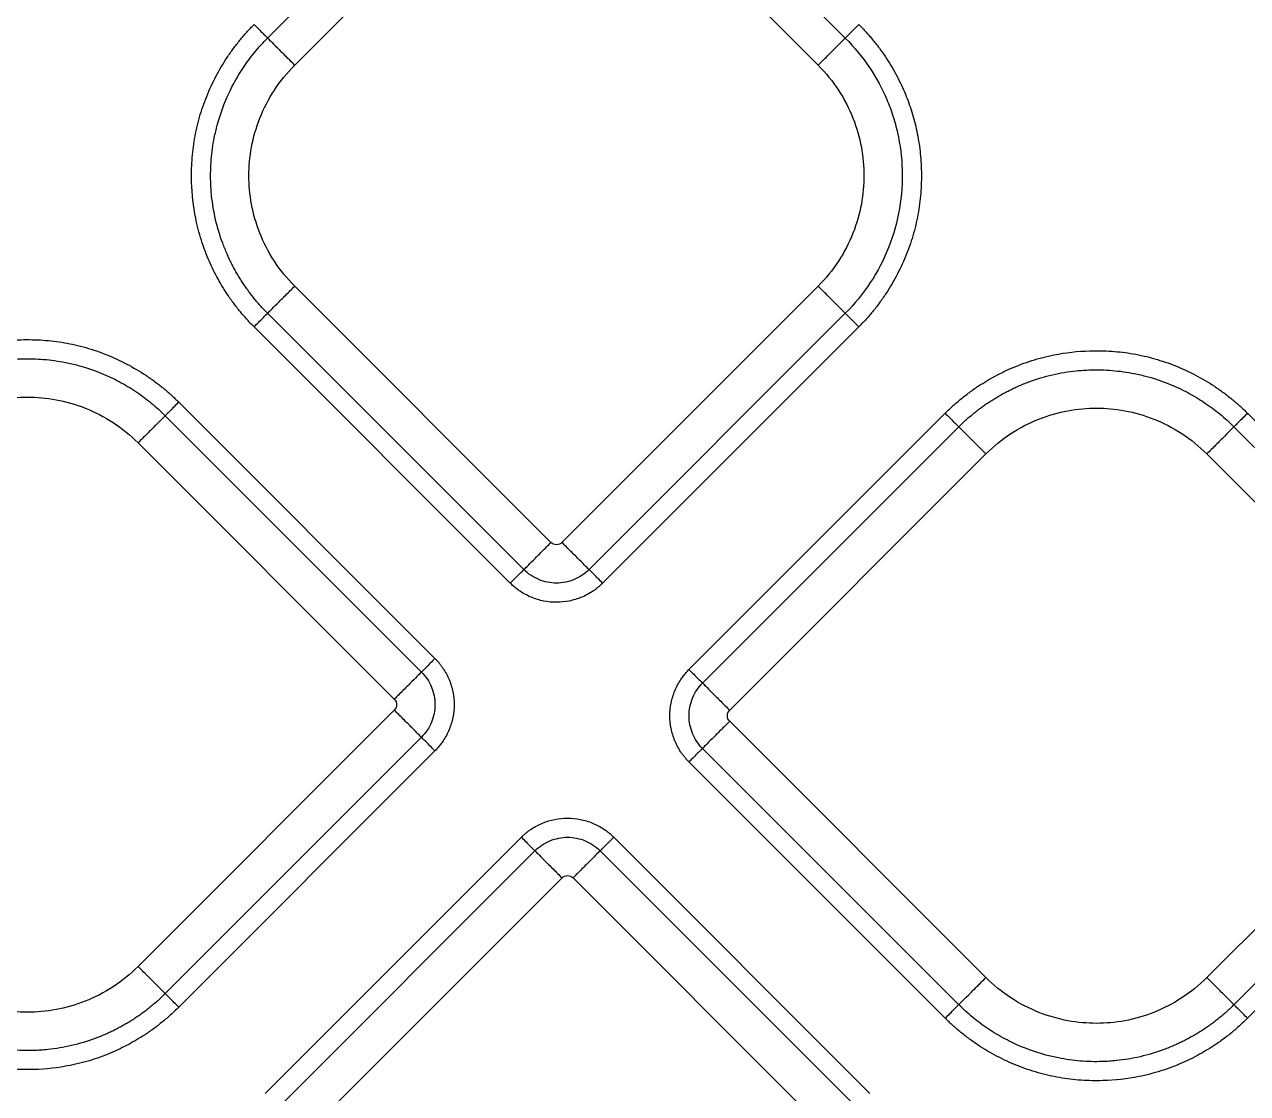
# Model space of a CAD drawing. Extents: x 0 to 84, y -21 to 126.
# Drawn here: x 42.328 to 45.472, y 34.201 to 36.949 of the extents above; entities that cross this region are included whole.
import ezdxf

# ---------------------------------------------------------------- set-up
doc = ezdxf.new("R2010")
doc.units = 0
doc.header["$MEASUREMENT"] = 0
doc.layers.add('1', color=4, linetype='Continuous')

# ---------------------------------------------------------------- blocks, each defined once
blk = doc.blocks.new('PRODIGY')
at = {"layer": '1', "color": 3, "linetype": 'Continuous', "lineweight": 25}
for p, q in [((42.9525, 36.9138), (43.6112, 37.5724)), ((43.7789, 37.5724), (44.4375, 36.9138)), ((43.0222, 36.844), (43.6809, 37.5027)), ((43.7092, 37.5027), (44.3678, 36.844)), ((43.6809, 35.6174), (43.0222, 36.2761)), ((44.3678, 36.2761), (43.7092, 35.6174)), ((43.6112, 35.5477), (42.9525, 36.2064)), ((44.4375, 36.2064), (43.7789, 35.5477)), ((43.5763, 35.5129), (42.9177, 36.1715)), ((44.4724, 36.1715), (43.8137, 35.5129)), ((42.7242, 35.978), (43.3828, 35.3194)), ((42.6893, 35.9432), (43.348, 35.2845)), ((44.0357, 35.2909), (44.6944, 35.9495)), ((45.4715, 35.9495), (46.1301, 35.2909)), ((44.0705, 35.256), (44.7292, 35.9147)), ((45.4366, 35.9147), (46.0953, 35.256)), ((42.6196, 35.8735), (43.2783, 35.2148)), ((44.1403, 35.1863), (44.7989, 35.845)), ((45.3669, 35.845), (46.0256, 35.1863)), ((43.2783, 35.1865), (42.6196, 34.5279)), ((44.7989, 34.4994), (44.1403, 35.158)), ((46.0256, 35.158), (45.3669, 34.4994)), ((43.348, 35.1168), (42.6893, 34.4582)), ((44.7292, 34.4296), (44.0705, 35.0883)), ((46.0953, 35.0883), (45.4366, 34.4296)), ((43.3828, 35.0819), (42.7242, 34.4233)), ((44.6944, 34.3948), (44.0357, 35.0534)), ((46.1301, 35.0534), (45.4715, 34.3948)), ((42.9462, 34.2013), (43.6048, 34.86)), ((43.8422, 34.86), (44.5009, 34.2013)), ((42.981, 34.1665), (43.6397, 34.8251)), ((43.8074, 34.8251), (44.466, 34.1665)), ((43.0507, 34.0968), (43.7094, 34.7554)), ((43.7377, 34.7554), (44.3963, 34.0968))]:
    blk.add_line(p, q, dxfattribs=at)
for points, knots in [([(42.9177, 36.1715), (42.9142, 36.1751), (42.9072, 36.1822), (42.8971, 36.1932), (42.8872, 36.2044), (42.8777, 36.216), (42.8685, 36.2278), (42.8596, 36.2398), (42.8444, 36.2617), (42.8244, 36.2942), (42.801, 36.3416), (42.7813, 36.3938), (42.7638, 36.4619), (42.7561, 36.531), (42.7574, 36.5994), (42.7641, 36.6553), (42.7766, 36.7104), (42.7951, 36.764), (42.8189, 36.8154), (42.8428, 36.8558), (42.8641, 36.8864), (42.881, 36.9082), (42.8987, 36.9291), (42.9114, 36.9421), (42.9177, 36.9486)], [0, 0, 0, 0, 0.017341, 0.034665, 0.051985, 0.069313, 0.086663, 0.104047, 0.121478, 0.179141, 0.236743, 0.304922, 0.372836, 0.480686, 0.54577, 0.610337, 0.67596, 0.741895, 0.807114, 0.872629, 0.904913, 0.936849, 0.968517, 1, 1, 1, 1]), ([(42.9177, 36.9486), (42.9216, 36.9447), (42.9257, 36.9405), (42.9337, 36.9326), (42.9375, 36.9287), (42.944, 36.9222), (42.9467, 36.9195), (42.9507, 36.9156), (42.9519, 36.9144), (42.9525, 36.9138)], [0, 0, 0, 0, 0.25, 0.25, 0.5, 0.5, 0.75, 0.75, 1, 1, 1, 1]), ([(44.4375, 36.9138), (44.4382, 36.9144), (44.4394, 36.9156), (44.4433, 36.9195), (44.446, 36.9222), (44.4525, 36.9287), (44.4563, 36.9326), (44.4643, 36.9405), (44.4685, 36.9447), (44.4724, 36.9486)], [0, 0, 0, 0, 0.25, 0.25, 0.5, 0.5, 0.75, 0.75, 1, 1, 1, 1]), ([(44.4724, 36.9486), (44.4755, 36.9454), (44.4819, 36.939), (44.491, 36.9291), (44.5, 36.919), (44.5087, 36.9087), (44.5171, 36.8981), (44.5253, 36.8873), (44.5332, 36.8764), (44.5432, 36.8618), (44.5549, 36.8433), (44.5718, 36.8136), (44.5902, 36.7759), (44.6077, 36.7291), (44.6209, 36.6802), (44.6297, 36.6292), (44.6338, 36.576), (44.6328, 36.5219), (44.6263, 36.4668), (44.6141, 36.4122), (44.5959, 36.3586), (44.5723, 36.307), (44.5483, 36.2661), (44.5269, 36.235), (44.5097, 36.2127), (44.4917, 36.1914), (44.4788, 36.1781), (44.4724, 36.1715)], [0, 0, 0, 0, 0.015653, 0.03129, 0.046922, 0.062557, 0.078206, 0.093877, 0.10958, 0.125325, 0.155378, 0.185662, 0.243925, 0.301095, 0.359088, 0.419952, 0.480645, 0.544392, 0.607866, 0.673169, 0.738587, 0.80425, 0.870202, 0.903106, 0.935649, 0.967918, 1, 1, 1, 1]), ([(42.9525, 36.2064), (42.9492, 36.2097), (42.9427, 36.2163), (42.9334, 36.2265), (42.9243, 36.2369), (42.9157, 36.2474), (42.9073, 36.2581), (42.8994, 36.2689), (42.8918, 36.2799), (42.8845, 36.2909), (42.8776, 36.302), (42.8711, 36.3132), (42.8649, 36.3244), (42.8591, 36.3357), (42.8535, 36.3472), (42.8459, 36.364), (42.8326, 36.3968), (42.8177, 36.4464), (42.8088, 36.4999), (42.8054, 36.5514), (42.8067, 36.6015), (42.8134, 36.65), (42.827, 36.7079), (42.8439, 36.754), (42.8645, 36.7953), (42.8769, 36.8171), (42.8903, 36.8382), (42.9046, 36.8585), (42.9197, 36.8779), (42.9356, 36.8964), (42.9469, 36.908), (42.9525, 36.9138)], [0, 0, 0, 0, 0.017778, 0.035429, 0.05295, 0.070335, 0.087579, 0.104678, 0.121627, 0.138422, 0.15506, 0.171537, 0.187851, 0.204007, 0.220236, 0.23663, 0.2744, 0.355233, 0.434067, 0.480754, 0.552371, 0.624938, 0.667358, 0.779414, 0.811539, 0.843523, 0.875325, 0.90691, 0.938239, 0.96928, 1, 1, 1, 1]), ([(42.9525, 36.9138), (42.9538, 36.9124), (42.9565, 36.9097), (42.9649, 36.9014), (42.9705, 36.8957), (42.9838, 36.8824), (42.9914, 36.8748), (43.007, 36.8593), (43.0148, 36.8514), (43.0222, 36.844)], [0, 0, 0, 0, 0.25, 0.25, 0.5, 0.5, 0.75, 0.75, 1, 1, 1, 1]), ([(44.3678, 36.844), (44.3752, 36.8514), (44.3831, 36.8593), (44.3986, 36.8748), (44.4062, 36.8824), (44.4195, 36.8957), (44.4252, 36.9014), (44.4335, 36.9097), (44.4362, 36.9124), (44.4375, 36.9138)], [0, 0, 0, 0, 0.25, 0.25, 0.5, 0.5, 0.75, 0.75, 1, 1, 1, 1]), ([(44.4375, 36.9138), (44.4612, 36.8901), (44.4821, 36.8644), (44.5177, 36.8111), (44.5324, 36.7835), (44.5501, 36.7419), (44.5552, 36.7282), (44.5644, 36.6997), (44.5684, 36.6851), (44.5786, 36.6398), (44.5828, 36.6081), (44.5848, 36.5428), (44.5826, 36.5092), (44.5712, 36.4424), (44.562, 36.4091), (44.5367, 36.3449), (44.5207, 36.314), (44.4829, 36.2566), (44.4612, 36.23), (44.4375, 36.2064)], [0, 0, 0, 0, 0.125, 0.125, 0.25, 0.25, 0.3125, 0.3125, 0.375, 0.375, 0.5, 0.5, 0.625, 0.625, 0.75, 0.75, 0.875, 0.875, 1, 1, 1, 1]), ([(43.0222, 36.2761), (43.0026, 36.2957), (42.9851, 36.3173), (42.955, 36.3632), (42.9426, 36.3875), (42.923, 36.4369), (42.9159, 36.4621), (42.9067, 36.5118), (42.9046, 36.5364), (42.9046, 36.5837), (42.9067, 36.6083), (42.9159, 36.658), (42.923, 36.6832), (42.9426, 36.7326), (42.955, 36.7569), (42.9851, 36.8028), (43.0026, 36.8244), (43.0222, 36.844)], [0, 0, 0, 0, 0.125, 0.125, 0.25, 0.25, 0.375, 0.375, 0.5, 0.5, 0.625, 0.625, 0.75, 0.75, 0.875, 0.875, 1, 1, 1, 1]), ([(44.3678, 36.844), (44.3874, 36.8244), (44.405, 36.8028), (44.435, 36.7569), (44.4475, 36.7326), (44.4671, 36.6832), (44.4742, 36.658), (44.4834, 36.6083), (44.4855, 36.5837), (44.4855, 36.5364), (44.4834, 36.5118), (44.4742, 36.4621), (44.4671, 36.4369), (44.4475, 36.3875), (44.435, 36.3632), (44.405, 36.3173), (44.3874, 36.2957), (44.3678, 36.2761)], [0, 0, 0, 0, 0.125, 0.125, 0.25, 0.25, 0.375, 0.375, 0.5, 0.5, 0.625, 0.625, 0.75, 0.75, 0.875, 0.875, 1, 1, 1, 1]), ([(42.9525, 36.2064), (42.9538, 36.2077), (42.9565, 36.2104), (42.9649, 36.2187), (42.9705, 36.2244), (42.9838, 36.2377), (42.9914, 36.2453), (43.007, 36.2608), (43.0148, 36.2687), (43.0222, 36.2761)], [0, 0, 0, 0, 0.25, 0.25, 0.5, 0.5, 0.75, 0.75, 1, 1, 1, 1]), ([(44.4375, 36.2064), (44.4362, 36.2077), (44.4335, 36.2104), (44.4252, 36.2187), (44.4195, 36.2244), (44.4062, 36.2377), (44.3986, 36.2453), (44.3831, 36.2608), (44.3752, 36.2687), (44.3678, 36.2761)], [0, 0, 0, 0, 0.25, 0.25, 0.5, 0.5, 0.75, 0.75, 1, 1, 1, 1]), ([(42.9177, 36.1715), (42.9214, 36.1752), (42.9253, 36.1791), (42.933, 36.1869), (42.9369, 36.1907), (42.9435, 36.1973), (42.9463, 36.2002), (42.9505, 36.2043), (42.9519, 36.2057), (42.9525, 36.2064)], [0, 0, 0, 0, 0.25, 0.25, 0.5, 0.5, 0.75, 0.75, 1, 1, 1, 1]), ([(44.4724, 36.1715), (44.4685, 36.1754), (44.4643, 36.1796), (44.4563, 36.1875), (44.4525, 36.1914), (44.446, 36.1979), (44.4433, 36.2006), (44.4394, 36.2045), (44.4382, 36.2057), (44.4375, 36.2064)], [0, 0, 0, 0, 0.25, 0.25, 0.5, 0.5, 0.75, 0.75, 1, 1, 1, 1]), ([(41.9471, 35.978), (41.9506, 35.9815), (41.9577, 35.9885), (41.9688, 35.9986), (41.98, 36.0085), (41.9915, 36.018), (42.0033, 36.0272), (42.0154, 36.0361), (42.0372, 36.0513), (42.0698, 36.0713), (42.1172, 36.0947), (42.1694, 36.1144), (42.2374, 36.1318), (42.3066, 36.1396), (42.375, 36.1383), (42.4308, 36.1316), (42.4859, 36.1191), (42.5395, 36.1006), (42.5909, 36.0768), (42.6314, 36.0529), (42.662, 36.0316), (42.6838, 36.0147), (42.7047, 35.997), (42.7177, 35.9843), (42.7242, 35.978)], [0, 0, 0, 0, 0.017341, 0.034665, 0.051985, 0.069313, 0.086663, 0.104047, 0.121478, 0.179141, 0.236743, 0.304922, 0.372836, 0.480686, 0.54577, 0.610337, 0.67596, 0.741895, 0.807114, 0.872629, 0.904913, 0.936849, 0.968517, 1, 1, 1, 1]), ([(44.6944, 35.9495), (44.6979, 35.953), (44.705, 35.96), (44.716, 35.9701), (44.7273, 35.98), (44.7388, 35.9895), (44.7506, 35.9987), (44.7627, 36.0076), (44.7845, 36.0228), (44.8171, 36.0428), (44.8644, 36.0662), (44.9167, 36.0859), (44.9847, 36.1033), (45.0539, 36.1111), (45.1223, 36.1098), (45.1781, 36.1031), (45.2332, 36.0905), (45.2868, 36.0721), (45.3382, 36.0483), (45.3786, 36.0244), (45.4093, 36.0031), (45.4311, 35.9862), (45.4519, 35.9685), (45.465, 35.9558), (45.4715, 35.9495)], [0, 0, 0, 0, 0.017341, 0.034665, 0.051985, 0.069313, 0.086663, 0.104047, 0.121478, 0.179141, 0.236743, 0.304922, 0.372836, 0.480686, 0.54577, 0.610337, 0.67596, 0.741895, 0.807114, 0.872629, 0.904913, 0.936849, 0.968517, 1, 1, 1, 1]), ([(41.9819, 35.9432), (41.9853, 35.9464), (41.9919, 35.9529), (42.0021, 35.9623), (42.0125, 35.9714), (42.023, 35.98), (42.0337, 35.9883), (42.0445, 35.9963), (42.0554, 36.0039), (42.0665, 36.0112), (42.0776, 36.018), (42.0887, 36.0246), (42.1, 36.0308), (42.1113, 36.0366), (42.1228, 36.0422), (42.1396, 36.0498), (42.1723, 36.0631), (42.222, 36.078), (42.2754, 36.0869), (42.327, 36.0903), (42.377, 36.089), (42.4255, 36.0822), (42.4834, 36.0687), (42.5296, 36.0518), (42.5709, 36.0312), (42.5927, 36.0188), (42.6138, 36.0054), (42.6341, 35.9911), (42.6535, 35.9759), (42.672, 35.9601), (42.6836, 35.9488), (42.6893, 35.9432)], [0, 0, 0, 0, 0.0177774, 0.0354292, 0.0529501, 0.0703349, 0.0875789, 0.1046774, 0.1216263, 0.1384216, 0.1550596, 0.1715368, 0.1878503, 0.2040072, 0.2202357, 0.2366296, 0.2743999, 0.3552333, 0.4340676, 0.4807536, 0.5523715, 0.624938, 0.6673578, 0.7794137, 0.8115391, 0.8435228, 0.8753256, 0.9069099, 0.9382396, 0.9692804, 1, 1, 1, 1]), ([(44.7292, 35.9147), (44.7325, 35.9179), (44.7391, 35.9244), (44.7494, 35.9338), (44.7597, 35.9428), (44.7703, 35.9515), (44.781, 35.9598), (44.7918, 35.9678), (44.8027, 35.9754), (44.8137, 35.9827), (44.8249, 35.9895), (44.836, 35.9961), (44.8473, 36.0023), (44.8586, 36.0081), (44.8701, 36.0137), (44.8868, 36.0213), (44.9196, 36.0346), (44.9693, 36.0494), (45.0227, 36.0584), (45.0743, 36.0618), (45.1243, 36.0605), (45.1728, 36.0537), (45.2307, 36.0402), (45.2769, 36.0233), (45.3181, 36.0026), (45.34, 35.9903), (45.3611, 35.9769), (45.3814, 35.9626), (45.4008, 35.9474), (45.4193, 35.9316), (45.4308, 35.9203), (45.4366, 35.9147)], [0, 0, 0, 0, 0.017777, 0.035429, 0.05295, 0.070335, 0.087579, 0.104677, 0.121626, 0.138421, 0.155059, 0.171537, 0.18785, 0.204007, 0.220236, 0.23663, 0.2744, 0.355233, 0.434067, 0.480754, 0.552371, 0.624938, 0.667358, 0.779414, 0.811539, 0.843523, 0.875326, 0.90691, 0.93824, 0.96928, 1, 1, 1, 1]), ([(42.0516, 35.8735), (42.0712, 35.8931), (42.0929, 35.9106), (42.1388, 35.9406), (42.1631, 35.9531), (42.2125, 35.9727), (42.2377, 35.9798), (42.2874, 35.989), (42.312, 35.9911), (42.3593, 35.9911), (42.3839, 35.989), (42.4336, 35.9798), (42.4588, 35.9727), (42.5082, 35.9531), (42.5325, 35.9406), (42.5784, 35.9106), (42.6, 35.8931), (42.6196, 35.8735)], [0, 0, 0, 0, 0.125, 0.125, 0.25, 0.25, 0.375, 0.375, 0.5, 0.5, 0.625, 0.625, 0.75, 0.75, 0.875, 0.875, 1, 1, 1, 1]), ([(42.7242, 35.978), (42.7203, 35.9741), (42.7161, 35.97), (42.7081, 35.962), (42.7043, 35.9582), (42.6978, 35.9516), (42.6951, 35.949), (42.6912, 35.945), (42.6899, 35.9438), (42.6893, 35.9432)], [0, 0, 0, 0, 0.25, 0.25, 0.5, 0.5, 0.75, 0.75, 1, 1, 1, 1]), ([(42.6893, 35.9432), (42.688, 35.9419), (42.6853, 35.9392), (42.677, 35.9308), (42.6713, 35.9251), (42.658, 35.9118), (42.6504, 35.9042), (42.6349, 35.8887), (42.627, 35.8808), (42.6196, 35.8735)], [0, 0, 0, 0, 0.25, 0.25, 0.5, 0.5, 0.75, 0.75, 1, 1, 1, 1]), ([(44.6944, 35.9495), (44.6981, 35.9458), (44.702, 35.9419), (44.7098, 35.9341), (44.7136, 35.9303), (44.7202, 35.9237), (44.723, 35.9209), (44.7272, 35.9167), (44.7286, 35.9153), (44.7292, 35.9147)], [0, 0, 0, 0, 0.25, 0.25, 0.5, 0.5, 0.75, 0.75, 1, 1, 1, 1]), ([(44.7989, 35.845), (44.8185, 35.8646), (44.8402, 35.8821), (44.8861, 35.9121), (44.9104, 35.9246), (44.9598, 35.9442), (44.985, 35.9513), (45.0347, 35.9605), (45.0593, 35.9626), (45.1066, 35.9626), (45.1311, 35.9605), (45.1809, 35.9513), (45.206, 35.9442), (45.2555, 35.9246), (45.2797, 35.9121), (45.3257, 35.8821), (45.3473, 35.8646), (45.3669, 35.845)], [0, 0, 0, 0, 0.125, 0.125, 0.25, 0.25, 0.375, 0.375, 0.5, 0.5, 0.625, 0.625, 0.75, 0.75, 0.875, 0.875, 1, 1, 1, 1]), ([(45.4715, 35.9495), (45.4675, 35.9456), (45.4634, 35.9415), (45.4554, 35.9335), (45.4516, 35.9297), (45.4451, 35.9231), (45.4424, 35.9205), (45.4385, 35.9165), (45.4372, 35.9153), (45.4366, 35.9147)], [0, 0, 0, 0, 0.25, 0.25, 0.5, 0.5, 0.75, 0.75, 1, 1, 1, 1]), ([(44.7292, 35.9147), (44.7305, 35.9134), (44.7332, 35.9107), (44.7416, 35.9023), (44.7473, 35.8966), (44.7605, 35.8833), (44.7681, 35.8757), (44.7837, 35.8602), (44.7915, 35.8523), (44.7989, 35.845)], [0, 0, 0, 0, 0.25, 0.25, 0.5, 0.5, 0.75, 0.75, 1, 1, 1, 1]), ([(45.4366, 35.9147), (45.4353, 35.9134), (45.4326, 35.9107), (45.4242, 35.9023), (45.4186, 35.8966), (45.4053, 35.8833), (45.3977, 35.8757), (45.3822, 35.8602), (45.3743, 35.8523), (45.3669, 35.845)], [0, 0, 0, 0, 0.25, 0.25, 0.5, 0.5, 0.75, 0.75, 1, 1, 1, 1]), ([(43.6112, 35.5477), (43.6125, 35.549), (43.6152, 35.5517), (43.6236, 35.5601), (43.6292, 35.5657), (43.6425, 35.579), (43.6501, 35.5866), (43.6656, 35.6021), (43.6735, 35.61), (43.6809, 35.6174)], [0, 0, 0, 0, 0.25, 0.25, 0.5, 0.5, 0.75, 0.75, 1, 1, 1, 1]), ([(43.7789, 35.5477), (43.7776, 35.549), (43.7749, 35.5517), (43.7665, 35.56), (43.7609, 35.5657), (43.7476, 35.5789), (43.74, 35.5865), (43.7245, 35.6021), (43.7166, 35.61), (43.7092, 35.6174)], [0, 0, 0, 0, 0.25, 0.25, 0.5, 0.5, 0.75, 0.75, 1, 1, 1, 1]), ([(43.5763, 35.5129), (43.5802, 35.5168), (43.5844, 35.5209), (43.5924, 35.5289), (43.5962, 35.5327), (43.6027, 35.5392), (43.6054, 35.5419), (43.6093, 35.5458), (43.6106, 35.5471), (43.6112, 35.5477)], [0, 0, 0, 0, 0.25, 0.25, 0.5, 0.5, 0.75, 0.75, 1, 1, 1, 1]), ([(43.7789, 35.5477), (43.768, 35.5368), (43.7548, 35.5281), (43.726, 35.5161), (43.7104, 35.513), (43.6797, 35.513), (43.6641, 35.5161), (43.6352, 35.5281), (43.622, 35.5368), (43.6112, 35.5477)], [0, 0, 0, 0, 0.25, 0.25, 0.5, 0.5, 0.75, 0.75, 1, 1, 1, 1]), ([(43.8137, 35.5129), (43.8055, 35.5211), (43.7972, 35.5293), (43.7846, 35.542), (43.7802, 35.5463), (43.7789, 35.5477)], [0, 0, 0, 0, 0.5, 0.5, 1, 1, 1, 1]), ([(43.8137, 35.5129), (43.8118, 35.5109), (43.8078, 35.5071), (43.8016, 35.5018), (43.7951, 35.4967), (43.7861, 35.4904), (43.7742, 35.4833), (43.7593, 35.4763), (43.7438, 35.4707), (43.7225, 35.4654), (43.695, 35.4625), (43.6676, 35.4653), (43.6463, 35.4707), (43.6307, 35.4763), (43.6158, 35.4833), (43.6032, 35.4908), (43.5928, 35.4983), (43.5842, 35.5052), (43.5789, 35.5103), (43.5763, 35.5129)], [0, 0, 0, 0, 0.031198, 0.062422, 0.093752, 0.125266, 0.187622, 0.250173, 0.31267, 0.375042, 0.499989, 0.624937, 0.687308, 0.749825, 0.812368, 0.874743, 0.916727, 0.958417, 1, 1, 1, 1]), ([(43.3828, 35.3194), (43.3746, 35.3111), (43.3663, 35.3029), (43.3537, 35.2902), (43.3494, 35.2859), (43.348, 35.2845)], [0, 0, 0, 0, 0.5, 0.5, 1, 1, 1, 1]), ([(43.3828, 35.3194), (43.3847, 35.3174), (43.3886, 35.3135), (43.3939, 35.3072), (43.399, 35.3007), (43.4053, 35.2917), (43.4124, 35.2799), (43.4194, 35.265), (43.425, 35.2494), (43.4303, 35.2281), (43.4331, 35.2007), (43.4303, 35.1732), (43.425, 35.1519), (43.4194, 35.1364), (43.4124, 35.1215), (43.4048, 35.1088), (43.3974, 35.0984), (43.3905, 35.0898), (43.3854, 35.0846), (43.3828, 35.0819)], [0, 0, 0, 0, 0.031198, 0.062422, 0.093752, 0.125266, 0.187622, 0.250173, 0.31267, 0.375042, 0.499989, 0.624937, 0.687308, 0.749825, 0.812368, 0.874743, 0.916727, 0.958417, 1, 1, 1, 1]), ([(43.348, 35.2845), (43.3467, 35.2832), (43.344, 35.2805), (43.3357, 35.2722), (43.33, 35.2665), (43.3167, 35.2532), (43.3091, 35.2456), (43.2936, 35.2301), (43.2857, 35.2222), (43.2783, 35.2148)], [0, 0, 0, 0, 0.25, 0.25, 0.5, 0.5, 0.75, 0.75, 1, 1, 1, 1]), ([(43.348, 35.2845), (43.3589, 35.2737), (43.3676, 35.2604), (43.3796, 35.2316), (43.3827, 35.216), (43.3827, 35.1853), (43.3796, 35.1697), (43.3676, 35.1409), (43.3589, 35.1276), (43.348, 35.1168)], [0, 0, 0, 0, 0.25, 0.25, 0.5, 0.5, 0.75, 0.75, 1, 1, 1, 1]), ([(44.0357, 35.0534), (44.0338, 35.0554), (44.03, 35.0593), (44.0246, 35.0656), (44.0195, 35.0721), (44.0132, 35.0811), (44.0062, 35.093), (43.9992, 35.1079), (43.9936, 35.1234), (43.9882, 35.1447), (43.9854, 35.1722), (43.9882, 35.1996), (43.9936, 35.2209), (43.9992, 35.2365), (44.0062, 35.2514), (44.0137, 35.264), (44.0212, 35.2744), (44.0281, 35.283), (44.0332, 35.2882), (44.0357, 35.2909)], [0, 0, 0, 0, 0.0311978, 0.062422, 0.0937518, 0.1252655, 0.1876219, 0.2501726, 0.3126696, 0.3750423, 0.4999886, 0.6249367, 0.6873081, 0.7498252, 0.8123684, 0.8747429, 0.9167266, 0.9584166, 1, 1, 1, 1]), ([(44.0357, 35.2909), (44.0396, 35.287), (44.0438, 35.2828), (44.0517, 35.2748), (44.0556, 35.271), (44.0621, 35.2645), (44.0648, 35.2618), (44.0687, 35.2579), (44.0699, 35.2566), (44.0705, 35.256)], [0, 0, 0, 0, 0.25, 0.25, 0.5, 0.5, 0.75, 0.75, 1, 1, 1, 1]), ([(44.0705, 35.0883), (44.0597, 35.0991), (44.0509, 35.1124), (44.039, 35.1412), (44.0358, 35.1568), (44.0358, 35.1875), (44.039, 35.2031), (44.0509, 35.232), (44.0597, 35.2452), (44.0705, 35.256)], [0, 0, 0, 0, 0.25, 0.25, 0.5, 0.5, 0.75, 0.75, 1, 1, 1, 1]), ([(44.0705, 35.256), (44.0719, 35.2547), (44.0746, 35.252), (44.0829, 35.2436), (44.0886, 35.238), (44.1019, 35.2247), (44.1095, 35.2171), (44.125, 35.2016), (44.1329, 35.1937), (44.1403, 35.1863)], [0, 0, 0, 0, 0.25, 0.25, 0.5, 0.5, 0.75, 0.75, 1, 1, 1, 1]), ([(43.348, 35.1168), (43.3467, 35.1181), (43.344, 35.1208), (43.3356, 35.1292), (43.33, 35.1349), (43.3167, 35.1482), (43.3091, 35.1558), (43.2936, 35.1713), (43.2857, 35.1792), (43.2783, 35.1865)], [0, 0, 0, 0, 0.25, 0.25, 0.5, 0.5, 0.75, 0.75, 1, 1, 1, 1]), ([(44.1403, 35.158), (44.1329, 35.1506), (44.125, 35.1428), (44.1095, 35.1273), (44.1019, 35.1196), (44.0886, 35.1064), (44.0829, 35.1007), (44.0746, 35.0923), (44.0719, 35.0896), (44.0705, 35.0883)], [0, 0, 0, 0, 0.25, 0.25, 0.5, 0.5, 0.75, 0.75, 1, 1, 1, 1]), ([(43.3828, 35.0819), (43.3789, 35.0859), (43.3748, 35.09), (43.3668, 35.098), (43.363, 35.1018), (43.3565, 35.1083), (43.3538, 35.111), (43.3499, 35.115), (43.3486, 35.1162), (43.348, 35.1168)], [0, 0, 0, 0, 0.25, 0.25, 0.5, 0.5, 0.75, 0.75, 1, 1, 1, 1]), ([(44.0705, 35.0883), (44.0699, 35.0877), (44.0687, 35.0865), (44.0648, 35.0825), (44.0621, 35.0798), (44.0556, 35.0733), (44.0517, 35.0695), (44.0438, 35.0615), (44.0396, 35.0574), (44.0357, 35.0534)], [0, 0, 0, 0, 0.25, 0.25, 0.5, 0.5, 0.75, 0.75, 1, 1, 1, 1]), ([(43.6048, 34.86), (43.6068, 34.8619), (43.6107, 34.8657), (43.617, 34.8711), (43.6235, 34.8761), (43.6325, 34.8824), (43.6443, 34.8895), (43.6592, 34.8965), (43.6747, 34.9021), (43.696, 34.9075), (43.7235, 34.9103), (43.751, 34.9075), (43.7723, 34.9021), (43.7878, 34.8965), (43.8027, 34.8895), (43.8153, 34.882), (43.8258, 34.8745), (43.8343, 34.8676), (43.8396, 34.8625), (43.8422, 34.86)], [0, 0, 0, 0, 0.031198, 0.062422, 0.093752, 0.125266, 0.187622, 0.250173, 0.31267, 0.375042, 0.499989, 0.624937, 0.687308, 0.749825, 0.812368, 0.874743, 0.916727, 0.958417, 1, 1, 1, 1]), ([(43.6048, 34.86), (43.6131, 34.8517), (43.6213, 34.8435), (43.634, 34.8309), (43.6383, 34.8265), (43.6397, 34.8251)], [0, 0, 0, 0, 0.5, 0.5, 1, 1, 1, 1]), ([(43.6397, 34.8251), (43.6505, 34.836), (43.6637, 34.8448), (43.6926, 34.8567), (43.7082, 34.8599), (43.7389, 34.8599), (43.7544, 34.8567), (43.7833, 34.8448), (43.7966, 34.836), (43.8074, 34.8251)], [0, 0, 0, 0, 0.25, 0.25, 0.5, 0.5, 0.75, 0.75, 1, 1, 1, 1]), ([(43.8422, 34.86), (43.8383, 34.8561), (43.8342, 34.8519), (43.8262, 34.8439), (43.8224, 34.8401), (43.8159, 34.8336), (43.8132, 34.8309), (43.8092, 34.827), (43.808, 34.8258), (43.8074, 34.8251)], [0, 0, 0, 0, 0.25, 0.25, 0.5, 0.5, 0.75, 0.75, 1, 1, 1, 1]), ([(43.6397, 34.8251), (43.641, 34.8238), (43.6437, 34.8211), (43.652, 34.8128), (43.6577, 34.8072), (43.6709, 34.7939), (43.6786, 34.7863), (43.6941, 34.7707), (43.702, 34.7628), (43.7094, 34.7554)], [0, 0, 0, 0, 0.25, 0.25, 0.5, 0.5, 0.75, 0.75, 1, 1, 1, 1]), ([(43.8074, 34.8251), (43.8061, 34.8238), (43.8034, 34.8211), (43.795, 34.8128), (43.7893, 34.8071), (43.776, 34.7938), (43.7684, 34.7862), (43.7529, 34.7707), (43.745, 34.7628), (43.7377, 34.7554)], [0, 0, 0, 0, 0.25, 0.25, 0.5, 0.5, 0.75, 0.75, 1, 1, 1, 1]), ([(42.6196, 34.5279), (42.6, 34.5083), (42.5784, 34.4907), (42.5325, 34.4607), (42.5082, 34.4482), (42.4588, 34.4286), (42.4336, 34.4215), (42.3839, 34.4123), (42.3593, 34.4102), (42.312, 34.4102), (42.2874, 34.4123), (42.2377, 34.4215), (42.2125, 34.4286), (42.1631, 34.4482), (42.1388, 34.4607), (42.0929, 34.4907), (42.0712, 34.5083), (42.0516, 34.5279)], [0, 0, 0, 0, 0.125, 0.125, 0.25, 0.25, 0.375, 0.375, 0.5, 0.5, 0.625, 0.625, 0.75, 0.75, 0.875, 0.875, 1, 1, 1, 1]), ([(42.6893, 34.4582), (42.688, 34.4595), (42.6853, 34.4622), (42.677, 34.4705), (42.6713, 34.4762), (42.658, 34.4895), (42.6504, 34.4971), (42.6349, 34.5126), (42.627, 34.5205), (42.6196, 34.5279)], [0, 0, 0, 0, 0.25, 0.25, 0.5, 0.5, 0.75, 0.75, 1, 1, 1, 1]), ([(44.7292, 34.4296), (44.7305, 34.431), (44.7332, 34.4337), (44.7416, 34.442), (44.7473, 34.4477), (44.7605, 34.461), (44.7681, 34.4686), (44.7837, 34.4841), (44.7915, 34.492), (44.7989, 34.4994)], [0, 0, 0, 0, 0.25, 0.25, 0.5, 0.5, 0.75, 0.75, 1, 1, 1, 1]), ([(45.3669, 34.4994), (45.3473, 34.4797), (45.3257, 34.4622), (45.2797, 34.4322), (45.2555, 34.4197), (45.206, 34.4001), (45.1809, 34.393), (45.1311, 34.3838), (45.1066, 34.3817), (45.0593, 34.3817), (45.0347, 34.3838), (44.985, 34.393), (44.9598, 34.4001), (44.9104, 34.4197), (44.8861, 34.4322), (44.8402, 34.4622), (44.8185, 34.4797), (44.7989, 34.4994)], [0, 0, 0, 0, 0.125, 0.125, 0.25, 0.25, 0.375, 0.375, 0.5, 0.5, 0.625, 0.625, 0.75, 0.75, 0.875, 0.875, 1, 1, 1, 1]), ([(45.4366, 34.4296), (45.4353, 34.431), (45.4326, 34.4337), (45.4242, 34.442), (45.4186, 34.4477), (45.4053, 34.461), (45.3977, 34.4686), (45.3822, 34.4841), (45.3743, 34.492), (45.3669, 34.4994)], [0, 0, 0, 0, 0.25, 0.25, 0.5, 0.5, 0.75, 0.75, 1, 1, 1, 1]), ([(42.6893, 34.4582), (42.686, 34.4549), (42.6794, 34.4484), (42.6692, 34.439), (42.6588, 34.43), (42.6483, 34.4213), (42.6376, 34.413), (42.6268, 34.405), (42.6158, 34.3974), (42.6048, 34.3902), (42.5937, 34.3833), (42.5825, 34.3768), (42.5713, 34.3706), (42.56, 34.3647), (42.5485, 34.3591), (42.5317, 34.3515), (42.4989, 34.3382), (42.4493, 34.3234), (42.3958, 34.3145), (42.3443, 34.311), (42.2942, 34.3123), (42.2457, 34.3191), (42.1878, 34.3326), (42.1417, 34.3495), (42.1004, 34.3702), (42.0785, 34.3825), (42.0574, 34.3959), (42.0372, 34.4102), (42.0178, 34.4254), (41.9993, 34.4413), (41.9877, 34.4525), (41.9819, 34.4582)], [0, 0, 0, 0, 0.017777, 0.035429, 0.052949, 0.070334, 0.087578, 0.104676, 0.121625, 0.13842, 0.155059, 0.171536, 0.18785, 0.204007, 0.220235, 0.23663, 0.2744, 0.355233, 0.434068, 0.480754, 0.552372, 0.624938, 0.667358, 0.779414, 0.811539, 0.843523, 0.875325, 0.90691, 0.93824, 0.96928, 1, 1, 1, 1]), ([(42.7242, 34.4233), (42.7205, 34.427), (42.7166, 34.4309), (42.7088, 34.4387), (42.705, 34.4425), (42.6984, 34.4491), (42.6955, 34.452), (42.6913, 34.4561), (42.69, 34.4575), (42.6893, 34.4582)], [0, 0, 0, 0, 0.25, 0.25, 0.5, 0.5, 0.75, 0.75, 1, 1, 1, 1]), ([(44.6944, 34.3948), (44.6983, 34.3987), (44.7024, 34.4029), (44.7104, 34.4108), (44.7142, 34.4147), (44.7207, 34.4212), (44.7234, 34.4239), (44.7274, 34.4278), (44.7286, 34.429), (44.7292, 34.4296)], [0, 0, 0, 0, 0.25, 0.25, 0.5, 0.5, 0.75, 0.75, 1, 1, 1, 1]), ([(45.4366, 34.4296), (45.4333, 34.4264), (45.4267, 34.4199), (45.4165, 34.4105), (45.4061, 34.4015), (45.3955, 34.3928), (45.3849, 34.3845), (45.374, 34.3765), (45.3631, 34.3689), (45.3521, 34.3617), (45.341, 34.3548), (45.3298, 34.3483), (45.3186, 34.3421), (45.3073, 34.3362), (45.2958, 34.3306), (45.279, 34.323), (45.2462, 34.3097), (45.1965, 34.2949), (45.1431, 34.2859), (45.0916, 34.2825), (45.0415, 34.2838), (44.993, 34.2906), (44.9351, 34.3041), (44.8889, 34.321), (44.8477, 34.3417), (44.8258, 34.354), (44.8047, 34.3674), (44.7844, 34.3817), (44.7651, 34.3969), (44.7466, 34.4128), (44.735, 34.424), (44.7292, 34.4296)], [0, 0, 0, 0, 0.0177774, 0.0354292, 0.0529501, 0.0703349, 0.0875789, 0.1046774, 0.1216263, 0.1384216, 0.1550596, 0.1715369, 0.1878503, 0.2040072, 0.2202357, 0.2366296, 0.2744001, 0.3552333, 0.4340675, 0.4807536, 0.5523715, 0.6249379, 0.6673578, 0.7794137, 0.8115391, 0.8435227, 0.8753255, 0.9069098, 0.9382395, 0.9692804, 1, 1, 1, 1]), ([(45.4715, 34.3948), (45.4678, 34.3985), (45.4638, 34.4024), (45.4561, 34.4102), (45.4523, 34.414), (45.4456, 34.4206), (45.4428, 34.4235), (45.4386, 34.4276), (45.4373, 34.429), (45.4366, 34.4296)], [0, 0, 0, 0, 0.25, 0.25, 0.5, 0.5, 0.75, 0.75, 1, 1, 1, 1]), ([(42.7242, 34.4233), (42.7206, 34.4198), (42.7135, 34.4128), (42.7025, 34.4027), (42.6913, 34.3929), (42.6797, 34.3834), (42.6679, 34.3741), (42.6558, 34.3652), (42.634, 34.35), (42.6015, 34.3301), (42.5541, 34.3066), (42.5019, 34.2869), (42.4338, 34.2695), (42.3646, 34.2618), (42.2963, 34.2631), (42.2404, 34.2698), (42.1853, 34.2823), (42.1317, 34.3007), (42.0803, 34.3245), (42.0399, 34.3484), (42.0093, 34.3697), (41.9875, 34.3866), (41.9666, 34.4043), (41.9536, 34.417), (41.9471, 34.4233)], [0, 0, 0, 0, 0.017341, 0.034665, 0.051985, 0.069313, 0.086663, 0.104047, 0.121478, 0.179141, 0.236743, 0.304922, 0.372836, 0.480686, 0.54577, 0.610337, 0.67596, 0.741895, 0.807114, 0.872629, 0.904913, 0.936849, 0.968517, 1, 1, 1, 1]), ([(45.4715, 34.3948), (45.4679, 34.3913), (45.4608, 34.3843), (45.4498, 34.3742), (45.4385, 34.3644), (45.427, 34.3548), (45.4152, 34.3456), (45.4031, 34.3367), (45.3813, 34.3215), (45.3487, 34.3016), (45.3014, 34.2781), (45.2492, 34.2584), (45.1811, 34.241), (45.1119, 34.2333), (45.0436, 34.2346), (44.9877, 34.2413), (44.9326, 34.2538), (44.879, 34.2722), (44.8276, 34.296), (44.7872, 34.3199), (44.7566, 34.3412), (44.7347, 34.3581), (44.7139, 34.3758), (44.7009, 34.3885), (44.6944, 34.3948)], [0, 0, 0, 0, 0.017341, 0.034665, 0.051985, 0.069313, 0.086663, 0.104047, 0.121478, 0.179141, 0.236743, 0.304922, 0.372836, 0.480686, 0.54577, 0.610337, 0.67596, 0.741895, 0.807114, 0.872629, 0.904913, 0.936849, 0.968517, 1, 1, 1, 1])]:
    blk.add_open_spline(points, degree=3, knots=knots, dxfattribs=at)
for points in [[(43.7092, 35.6174), (43.7055, 35.6137), (43.695, 35.6094), (43.6846, 35.6137), (43.6809, 35.6174)], [(43.2783, 35.2148), (43.282, 35.2111), (43.2863, 35.2007), (43.282, 35.1902), (43.2783, 35.1865)], [(44.1403, 35.158), (44.1365, 35.1617), (44.1323, 35.1722), (44.1365, 35.1826), (44.1403, 35.1863)], [(43.7094, 34.7554), (43.7131, 34.7591), (43.7235, 34.7634), (43.734, 34.7591), (43.7377, 34.7554)]]:
    blk.add_open_spline(points, degree=3, dxfattribs=at)

msp = doc.modelspace()

# ---------------------------------------------------------------- block references
at = {"layer": '1'}
msp.add_blockref('PRODIGY', (0, 0), dxfattribs=at)

doc.saveas('drawing.dxf')
